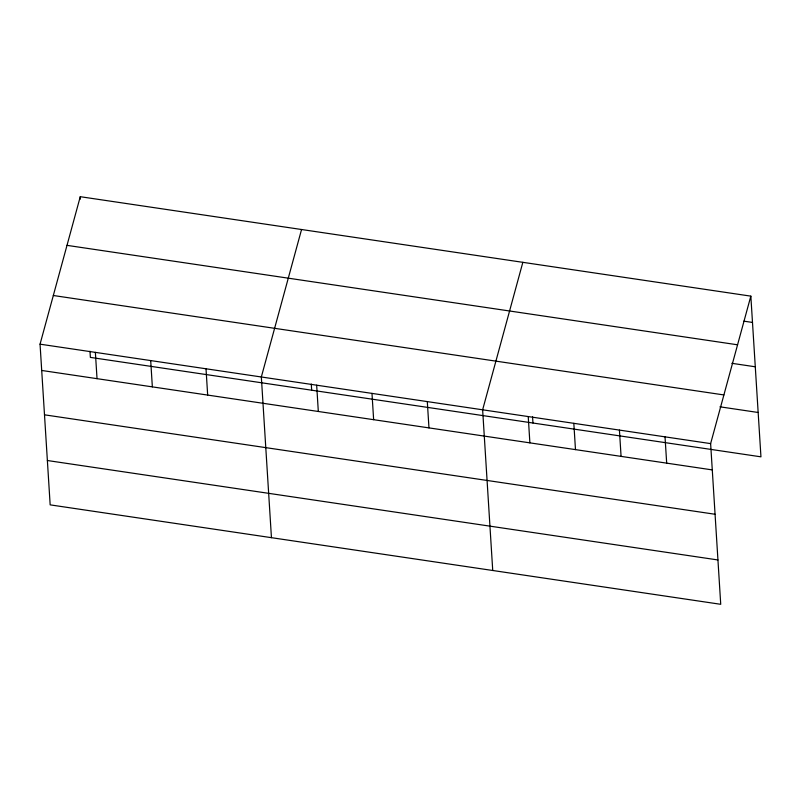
<?xml version="1.0" encoding="UTF-8"?>
<svg xmlns="http://www.w3.org/2000/svg" width="801" height="801" viewBox="0 0 801 801"><rect width="100%" height="100%" fill="white"/><g stroke="black" fill="none" stroke-linecap="round" stroke-linejoin="round"><path stroke-width="1.2" d="M750.837 296.14L710.627 443.614L720.73 604.304L50.163 504.86L40.05 344.17L80.27 196.696L750.837 296.14L760.95 456.83L90.373 357.386L89.992 351.228M301.556 229.507L261.336 376.981L271.449 537.681M522.843 262.327L482.633 409.802L492.735 570.492M743.869 321.161L752.499 322.433M66.994 245.356L737.571 344.8M731.874 363.314L755.283 366.788M53.317 295.499L723.894 394.943M719.959 406.818L758.157 412.485M40.05 344.17L710.627 443.614M41.702 370.462L712.279 469.907M44.496 414.818L715.073 514.262M47.369 460.515L717.946 559.959M665.02 436.845L666.682 463.148M619.423 430.087L621.075 456.38M573.826 423.329L575.478 449.621M532.565 416.86L532.955 423.018M528.229 416.56L529.882 442.863M427.303 401.591L428.966 427.894M371.984 393.391L373.636 419.694M316.665 385.191L318.317 411.484M311.279 384.049L311.669 390.207M206.017 368.78L207.669 395.073M150.698 360.58L152.35 386.873M95.369 352.37L97.031 378.673M80.27 196.696L80.42 199.089"/></g></svg>
